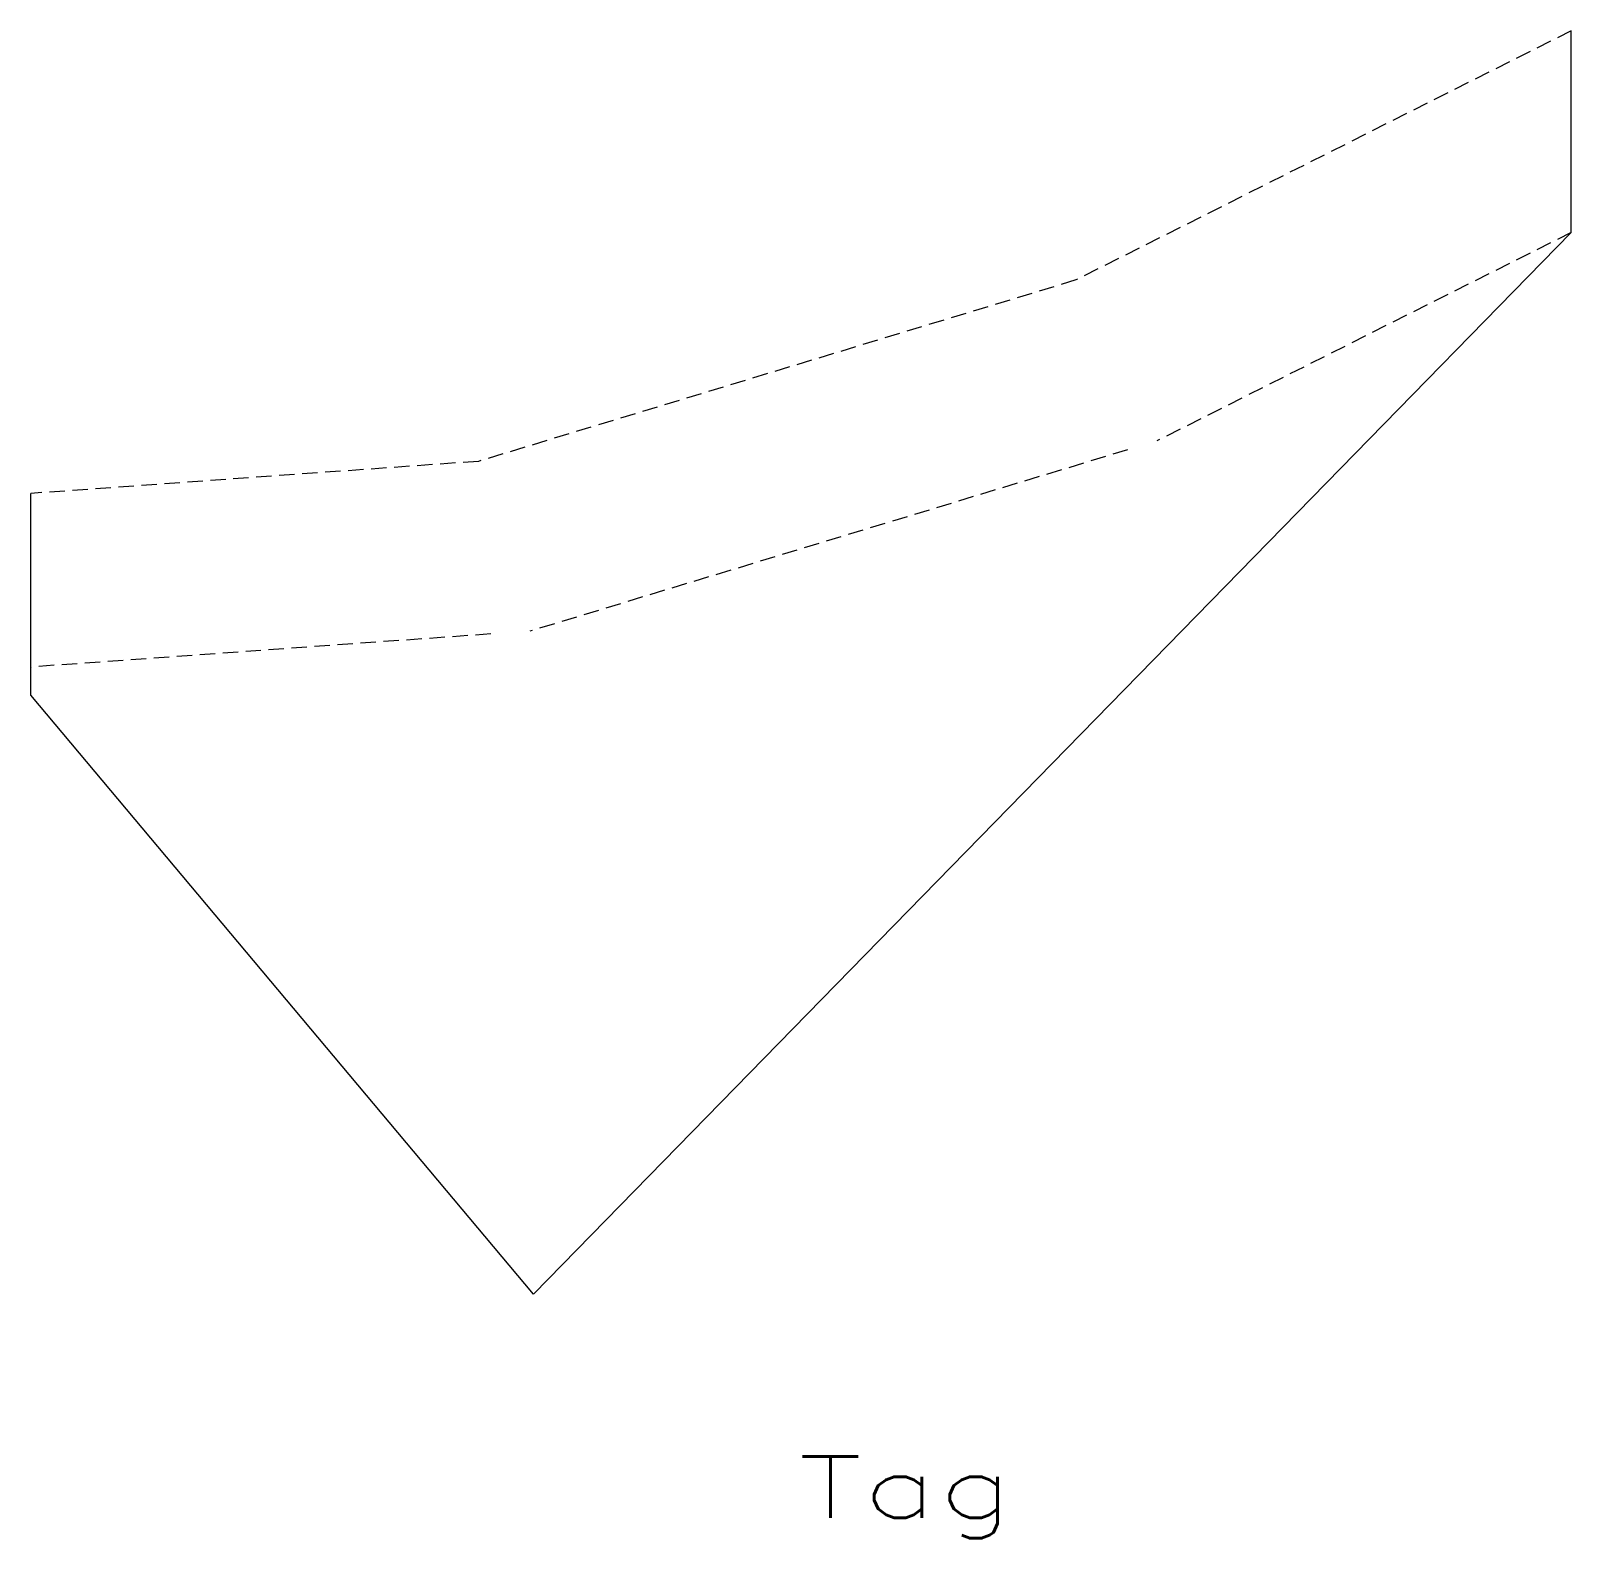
# Model space of a CAD drawing. Header units: inches. Extents: x -12.6 to 12.5, y -12.2 to 12.3.
import ezdxf
from ezdxf.enums import TextEntityAlignment as Align

# ---------------------------------------------------------------- set-up
doc = ezdxf.new("R2010")
doc.units = ezdxf.units.IN
doc.header["$MEASUREMENT"] = 0
doc.linetypes.add('HIDDEN', pattern=[0.375, 0.25, -0.125])
doc.layers.get('0').update_dxf_attribs({"lineweight": 0})
doc.layers.add('MECHEQUIP', color=2, linetype='Continuous', lineweight=0, true_color=0xffff00)
doc.styles.get("Standard").update_dxf_attribs({"font": 'TXT.SHX'})

msp = doc.modelspace()

# ---------------------------------------------------------------- linework, layer by layer
at = {"layer": 'MECHEQUIP', "color": 7, "linetype": 'HIDDEN'}
for p, q in [((12.511, 12.318), (4.449, 8.26)), ((12.511, 9.034), (5.768, 5.64)), ((4.449, 8.26), (-5.278, 5.307)), ((-5.278, 5.307), (-12.565, 4.784)), ((5.288, 5.494), (-4.439, 2.542)), ((-5.077, 2.496), (-12.565, 1.958))]:
    msp.add_line(p, q, dxfattribs=at)
at = {"layer": 'MECHEQUIP', "color": 7, "linetype": 'Continuous'}
for p, q in [((12.511, 9.034), (12.511, 12.318)), ((12.511, 9.034), (-4.381, -8.252)), ((-12.565, 1.5), (-12.565, 4.784)), ((-4.381, -8.252), (-12.565, 1.5))]:
    msp.add_line(p, q, dxfattribs=at)

# ---------------------------------------------------------------- texts
at = {"color": 7, "linetype": 'Continuous', "width": 1.361111}
msp.add_text('Tag', height=0.9995, dxfattribs=at).set_placement((-0.067, -11.895), (3.432, -11.895), align=Align.FIT)

doc.saveas('drawing.dxf')
